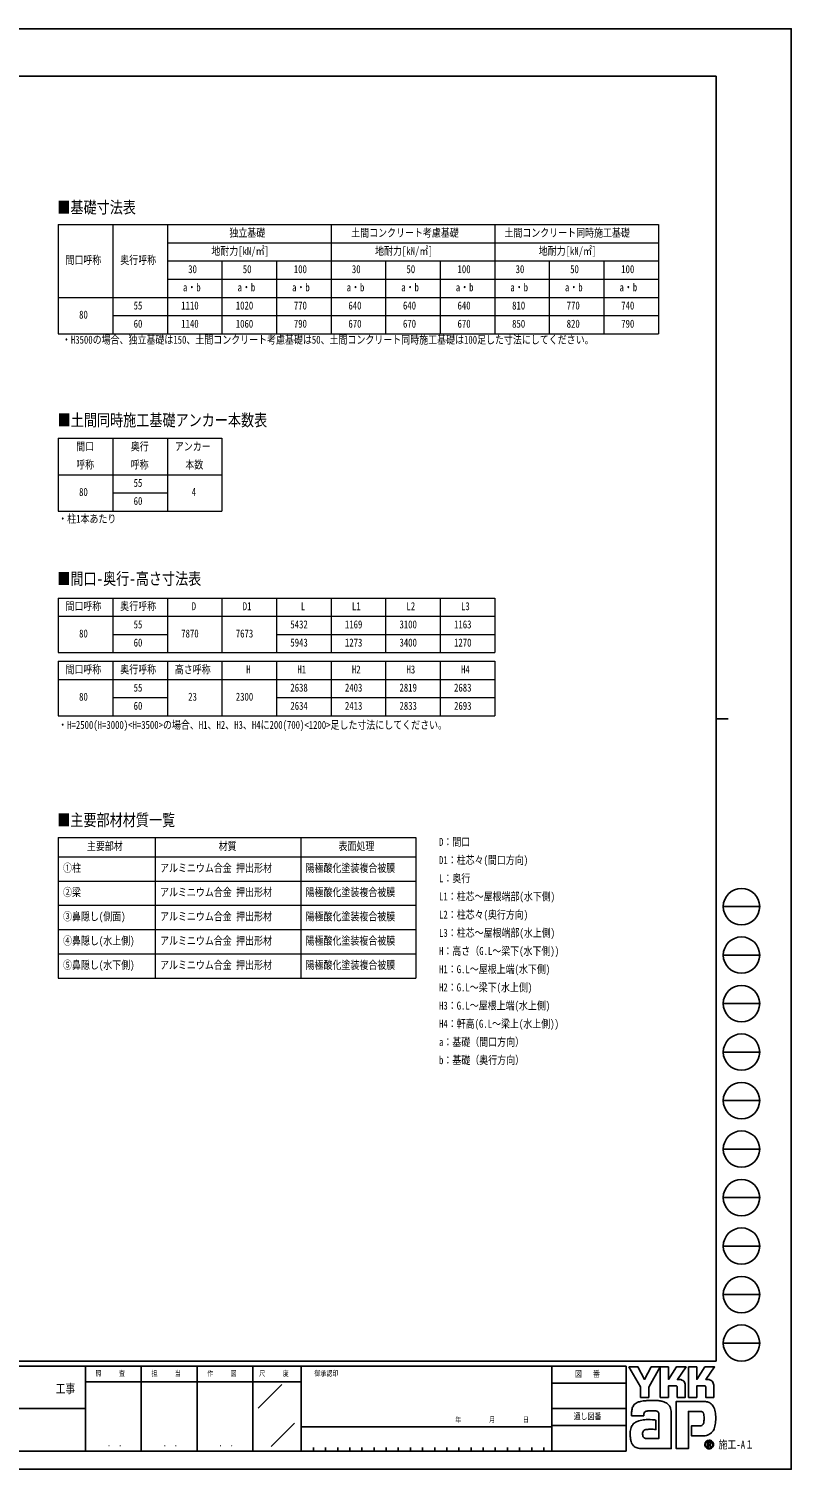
# Model space of a CAD drawing. Units: millimetres, scale not verified. Extents: x -16820 to 16820, y -11880 to 11880.
# Drawn here: x 4245 to 16820, y -11880 to 11880 of the extents above; entities that cross this region are included whole.
import ezdxf
from ezdxf.enums import TextEntityAlignment as Align

# ---------------------------------------------------------------- set-up
doc = ezdxf.new("R2010")
doc.units = ezdxf.units.MM
doc.header["$LTSCALE"] = 50
doc.layers.add('0-1_TABLE1', color=7, linetype='Continuous', lineweight=18)
doc.layers.add('0-2_USER1', color=3, linetype='Continuous')
doc.layers.add('0-8_YKK_ZWAK', color=7, linetype='Continuous')
doc.styles.add('ＭＳ ゴシック', font='')
doc.styles.get('ＭＳ ゴシック').set_extended_font_data('MS Gothic')

msp = doc.modelspace()

# ---------------------------------------------------------------- linework, layer by layer
at = {"layer": '0-1_TABLE1'}
for p, q in [((4730.08, 8650), (14630.08, 8650)), ((4730.08, 8650), (4730.08, 6850)), ((5630.08, 8650), (5630.08, 6850)), ((6530.08, 8650), (6530.08, 6850)), ((9230.08, 8650), (9230.08, 6850)), ((11930.08, 8650), (11930.08, 6850)), ((6530.08, 8350), (14630.08, 8350)), ((6530.08, 8050), (14630.08, 8050)), ((7430.08, 8050), (7430.08, 6850)), ((8330.08, 8050), (8330.08, 6850)), ((10130.08, 8050), (10130.08, 6850)), ((11030.08, 8050), (11030.08, 6850)), ((12830.08, 8050), (12830.08, 6850)), ((13730.08, 8050), (13730.08, 6850)), ((6530.08, 7750), (14630.08, 7750)), ((4730.08, 7450), (14630.08, 7450)), ((5630.08, 7150), (14630.08, 7150)), ((4730.08, 5125), (7430.08, 5125)), ((4730.08, 5125), (4730.08, 3925)), ((5630.08, 5125), (5630.08, 3925)), ((6530.08, 5125), (6530.08, 3925)), ((7430.08, 5125), (7430.08, 3925)), ((4730.08, 4525), (7430.08, 4525)), ((5630.08, 4225), (6530.08, 4225)), ((4730.08, 3925), (7430.08, 3925)), ((4730.08, 2490), (11930.08, 2490)), ((4730.08, 2490), (4730.08, 1590)), ((5630.08, 2490), (5630.08, 1590)), ((6530.08, 2490), (6530.08, 1590)), ((7430.08, 2490), (7430.08, 1590)), ((8330.08, 2490), (8330.08, 1590)), ((9230.08, 2490), (9230.08, 1590)), ((10130.08, 2490), (10130.08, 1590)), ((11030.08, 2490), (11030.08, 1590)), ((11930.08, 2490), (11930.08, 1590)), ((4730.08, 2190), (11930.08, 2190)), ((5630.08, 1890), (6530.08, 1890)), ((8330.08, 1890), (11930.08, 1890)), ((4730.08, 1590), (11930.08, 1590)), ((4730.08, 1446.94), (11930.08, 1446.94)), ((4730.08, 1446.94), (4730.08, 546.94)), ((5630.08, 1446.94), (5630.08, 546.94)), ((6530.08, 1446.94), (6530.08, 546.94)), ((7430.08, 1446.94), (7430.08, 546.94)), ((8330.08, 1446.94), (8330.08, 546.94)), ((9230.08, 1446.94), (9230.08, 546.94)), ((10130.08, 1446.94), (10130.08, 546.94)), ((11030.08, 1446.94), (11030.08, 546.94)), ((11930.08, 1446.94), (11930.08, 546.94)), ((4730.08, 1146.94), (11930.08, 1146.94)), ((5630.08, 846.94), (6530.08, 846.94)), ((8330.08, 846.94), (11930.08, 846.94)), ((4730.08, 546.94), (11930.08, 546.94)), ((4730.08, -1458.06), (10630.08, -1458.06)), ((4730.08, -1458.06), (4730.08, -3778.06)), ((6330.08, -1458.06), (6330.08, -3778.06)), ((8730.08, -1458.06), (8730.08, -3778.06)), ((10630.08, -1458.06), (10630.08, -3778.06)), ((4730.08, -1778.06), (10630.08, -1778.06)), ((4730.08, -2178.06), (10630.08, -2178.06)), ((4730.08, -2578.06), (10630.08, -2578.06)), ((4730.08, -2978.06), (10630.08, -2978.06)), ((4730.08, -3378.06), (10630.08, -3378.06)), ((4730.08, -3778.06), (10630.08, -3778.06))]:
    msp.add_line(p, q, dxfattribs=at)
for points in [[(14630.08, 8650), (14630.08, 8050), (14630.08, 6850)], [(4730.08, 6850), (5630.08, 6850), (14630.08, 6850)]]:
    msp.add_lwpolyline(points, dxfattribs=at)
at = {"layer": '0-8_YKK_ZWAK'}
for p, q in [((15580.08, 11100), (-15619.92, 11100)), ((15580.08, 11100), (15580.08, -10100)), ((15580.08, 500), (15780.08, 500)), ((15700.08, -2600), (16300.08, -2600)), ((15700.08, -3400), (16300.08, -3400)), ((15700.08, -4200), (16300.08, -4200)), ((15700.08, -5000), (16300.08, -5000)), ((15700.08, -5800), (16300.08, -5800)), ((15700.08, -6600), (16300.08, -6600)), ((15700.08, -7400), (16300.08, -7400)), ((15700.08, -8200), (16300.08, -8200)), ((15700.08, -9000), (16300.08, -9000)), ((15700.08, -9800), (16300.08, -9800)), ((15580.08, -10100), (-15619.92, -10100)), ((5180.08, -10180), (-19.92, -10180)), ((6100.08, -10180), (6100.08, -11580)), ((7020.08, -10180), (7020.08, -11580)), ((7940.08, -10180), (7940.08, -11580)), ((8740.08, -10180), (7940.08, -10180)), ((12870.08, -10180), (8740.08, -10180)), ((8740.08, -10180), (8740.08, -11580)), ((12870.08, -10180), (12870.08, -11580)), ((14100.08, -10180), (12870.08, -10180)), ((14100.08, -10180), (14100.08, -11580)), ((7940.08, -10440), (5180.08, -10440)), ((7940.08, -10440), (8740.08, -10440)), ((8028.42, -10873.16), (8420.15, -10481.43)), ((12870.08, -10460), (14100.08, -10460)), ((-19.92, -10880), (5180.08, -10880)), ((12870.08, -10880), (14100.08, -10880)), ((8242.69, -11503.95), (8627.57, -11119.07)), ((14100.08, -11160), (12870.08, -11160)), ((8740.08, -11180), (12870.08, -11180)), ((-19.92, -11580), (5180.08, -11580)), ((5180.08, -11580), (7940.08, -11580)), ((7940.08, -11580), (8740.08, -11580)), ((8740.08, -11580), (12870.08, -11580)), ((8940.08, -11520), (8940.08, -11580)), ((9140.08, -11520), (9140.08, -11580)), ((9340.08, -11520), (9340.08, -11580)), ((9540.08, -11520), (9540.08, -11580)), ((9740.08, -11520), (9740.08, -11580)), ((9940.08, -11520), (9940.08, -11580)), ((10140.08, -11520), (10140.08, -11580)), ((10340.08, -11520), (10340.08, -11580)), ((10540.08, -11520), (10540.08, -11580)), ((10740.08, -11520), (10740.08, -11580)), ((10940.08, -11520), (10940.08, -11580)), ((11140.08, -11520), (11140.08, -11580)), ((11340.08, -11520), (11340.08, -11580)), ((11540.08, -11520), (11540.08, -11580)), ((11740.08, -11520), (11740.08, -11580)), ((11940.08, -11520), (11940.08, -11580)), ((12140.08, -11520), (12140.08, -11580)), ((12340.08, -11520), (12340.08, -11580)), ((12540.08, -11520), (12540.08, -11580)), ((12740.08, -11520), (12740.08, -11580)), ((12870.08, -11580), (14100.08, -11580)), ((15466.69, -11535.92), (15466.69, -11535.92)), ((15516.66, -11422.88), (15516.66, -11422.88))]:
    msp.add_line(p, q, dxfattribs=at)
for points in [[(-16820, -11880), (16820, -11880), (16820, 11880), (-16820, 11880)], [(14144.08, -10192), (14291.32, -10192), (14401.89, -10400.4), (14512.16, -10192), (14659.51, -10192), (14470.69, -10527.96), (14470.69, -10696.54), (14336.39, -10696.54), (14336.39, -10523.43)]]:
    msp.add_lwpolyline(points, close=True, dxfattribs=at)
for points in [[(7940.08, -10180), (5180.08, -10180), (5180.08, -11580)], [(14922.19, -10506.44), (14795.08, -10506.44), (14795.08, -10696.39), (14659.66, -10696.39), (14659.66, -10192), (14795.08, -10192), (14795.08, -10398.34), (14928.28, -10192), (15087.35, -10192), (14944.64, -10400.85), (14949.7, -10400.85), (14955.28, -10400.85), (14961.01, -10400.85), (14966.53, -10400.85), (14971.46, -10400.85), (14975.44, -10400.85), (14978.1, -10400.85), (14979.07, -10400.85)], [(15390.05, -10506.44), (15263.08, -10506.44), (15263.08, -10696.54), (15127.58, -10696.54), (15127.58, -10192), (15263.08, -10192), (15263.08, -10398.34), (15396.13, -10192), (15555.21, -10192), (15412.49, -10400.85), (15417.6, -10400.85), (15423.21, -10400.85), (15428.95, -10400.85), (15434.45, -10400.85), (15439.37, -10400.85), (15443.32, -10400.85), (15445.97, -10400.85), (15446.93, -10400.85)], [(15018.02, -10408.85), (15034.2, -10418.09), (15047.89, -10430.13), (15058.9, -10444.47), (15067.02, -10460.6), (15072.04, -10477.99), (15073.77, -10496.14), (15073.77, -10696.87), (14941.64, -10696.87), (14941.64, -10525.64)], [(15485.93, -10408.85), (15502.15, -10418.09), (15515.9, -10430.13), (15526.96, -10444.47), (15535.13, -10460.6), (15540.19, -10477.99), (15541.92, -10496.14), (15541.92, -10696.54), (15409.5, -10696.54), (15409.5, -10525.64)], [(14419.18, -10929.25), (14409.89, -10934.48), (14402.64, -10940.87), (14397.15, -10948.33), (14393.17, -10956.78), (14390.42, -10966.12), (14388.64, -10976.28), (14387.56, -10987.16), (14386.92, -10998.67), (14186.98, -10999.16), (14187.56, -10971.81), (14188.67, -10941.09)], [(14830.83, -10876.66), (14836.51, -10899.61), (14839.72, -10924.17), (14840.74, -10950.34), (14840.74, -11540), (14358.21, -11540)], [(14495.79, -11062.11), (14533.63, -11064.61), (14563.38, -11067.94), (14582.84, -11071.07), (14589.82, -11072.93), (14589.82, -11225.89), (14567.69, -11223.56), (14543.42, -11222.24), (14518.59, -11221.73), (14494.75, -11221.81), (14473.47, -11222.25), (14456.33, -11222.84), (14444.9, -11223.35), (14440.74, -11223.57), (14423.45, -11226.73), (14408.54, -11231.68), (14396.01, -11238.45), (14385.87, -11247.08), (14378.11, -11257.59), (14372.73, -11270.02), (14369.74, -11284.4), (14369.14, -11300.76), (14371.05, -11318.75), (14374.87, -11333.63), (14380.37, -11345.67), (14387.31, -11355.16), (14395.44, -11362.38), (14404.54, -11367.62), (14414.35, -11371.16), (14424.64, -11373.29), (14637.05, -11373.29), (14637.05, -10980.3), (14637.11, -10972.5), (14636.7, -10964.89), (14635.71, -10957.55), (14634, -10950.58), (14631.45, -10944.1), (14627.94, -10938.19), (14623.35, -10932.95), (14617.55, -10928.5)], [(14617.55, -10928.5), (14605.09, -10923.61), (14585.18, -10919.46), (14559.76, -10916.41), (14530.83, -10914.78), (14500.33, -10914.91), (14470.25, -10917.14)], [(15315.48, -10926.03), (15124.78, -10926.03), (15124.78, -11540), (14924.92, -11540), (14924.92, -10763.17), (15389.41, -10763.17)], [(15514.85, -10818.05), (15527.89, -10834.5), (15537.65, -10850.44), (15544.46, -10864.86)], [(15498.25, -11283.89), (15479.8, -11298.23), (15460.58, -11309.5), (15440.73, -11317.92), (15420.4, -11323.68), (15399.74, -11326.98), (15378.88, -11328.04), (15173.44, -11328.04), (15173.44, -11166.65), (15289.29, -11166.65), (15310.65, -11166.35), (15329.43, -11164.54), (15345.54, -11159.81)], [(15383.31, -11043.99), (15383.06, -11018.53), (15381.84, -10995.59), (15378.97, -10975.45), (15373.75, -10958.37)], [(15498.42, -11450.39), (15498.33, -11448.04), (15498.03, -11445.79), (15497.55, -11443.62), (15496.87, -11441.55), (15496.01, -11439.59), (15494.96, -11437.75), (15493.73, -11436.03), (15492.32, -11434.45), (15490.47, -11432.81), (15488.41, -11431.38), (15486.16, -11430.17), (15483.73, -11429.17), (15481.11, -11428.39), (15478.33, -11427.83), (15475.4, -11427.49), (15472.31, -11427.37), (15441.99, -11427.37), (15441.99, -11516.56), (15451.16, -11516.56), (15451.16, -11436.47), (15472.31, -11436.47), (15474.49, -11436.54), (15476.55, -11436.75), (15478.47, -11437.11), (15480.25, -11437.6), (15481.89, -11438.22), (15483.37, -11438.98), (15484.7, -11439.87), (15485.86, -11440.89)], [(15489.44, -11450.39), (15488.88, -11454.67), (15487.35, -11458.05), (15485.05, -11460.63), (15482.18, -11462.5), (15478.97, -11463.78), (15475.62, -11464.56), (15472.33, -11464.96), (15469.31, -11465.06), (15461.38, -11465.06), (15465.38, -11471.88), (15491.57, -11516.86), (15502.06, -11516.86), (15476.8, -11473.56), (15479.17, -11473.09), (15481.42, -11472.5), (15483.56, -11471.78), (15485.58, -11470.93), (15487.47, -11469.96), (15489.23, -11468.86), (15490.85, -11467.64), (15492.32, -11466.3)]]:
    msp.add_lwpolyline(points, dxfattribs=at)
for centre in [(16000.08, -2600), (16000.08, -3400), (16000.08, -4200), (16000.08, -5000), (16000.08, -5800), (16000.08, -6600), (16000.08, -7400), (16000.08, -8200), (16000.08, -9000), (16000.08, -9800)]:
    msp.add_circle(centre, 300, dxfattribs=at)
for centre, radius, start, end in [((14979.26, -10500.76), 99.91, 78.26798, 90.11215), ((14980.7, -10493.48), 92.5, 66.19963, 78.22058), ((15447.12, -10500.93), 100.09, 78.27851, 90.10826), ((15448.5, -10493.92), 92.94, 66.2483, 78.23226), ((14922.9, -10525.17), 18.75, 358.57817, 92.1683), ((15390.84, -10525.08), 18.66, 358.29941, 92.43455), ((14551.22, -10961.83), 363.14, 171.55622, 176.72493), ((14428.16, -10943.47), 238.72, 163.48385, 171.57982), ((14366.42, -10925.15), 174.32, 152.2125, 163.4865), ((14339.75, -10911.36), 144.29, 138.03852, 152.12015), ((14339.73, -10912.03), 144.73, 122.60463, 137.83438), ((14358.86, -10942.98), 181.11, 108.37421, 122.42809), ((14389.17, -11050.77), 293, 100.93159, 107.35499), ((14488.21, -11531.27), 783.59, 97.86054, 101.37938), ((14534.71, -11854.32), 1109.97, 94.90201, 97.9576), ((14471.96, -11054.52), 135.93, 102.4979, 112.84632), ((14537.88, -11880.18), 1136.01, 91.6169, 94.94971), ((14498.26, -11167.97), 252.4, 96.37207, 102.75341), ((14533.48, -11696.24), 952.01, 87.51794, 91.66439), ((14545.84, -11431.1), 686.59, 81.92631, 87.59083), ((14582.35, -11180.92), 433.76, 73.67137, 82.05943), ((14636.5, -10999.67), 244.6, 60.60528, 73.9085), ((14658.67, -10955.46), 195.21, 52.17347, 59.90542), ((14678.5, -10929.79), 162.78, 43.55042, 52.14561), ((14689.43, -10919.23), 147.59, 34.48659, 43.50182), ((14689.5, -10919.01), 147.4, 25.58915, 34.43128), ((14676.39, -10925.15), 161.88, 17.43089, 25.54591), ((15316.57, -11024.04), 98.02, 77.94572, 90.63794), ((15325.08, -10984.07), 57.15, 60.20991, 77.92418), ((15381.82, -10976.85), 213.82, 78.73198, 87.96551), ((15388.09, -10944.79), 181.15, 69.03034, 78.69541), ((15393.93, -10929.2), 164.51, 59.39484, 68.9885), ((15396.64, -10924.46), 159.04, 50.3012, 59.3616), ((15395.65, -10925.57), 160.53, 42.05209, 50.28551), ((15316.37, -10971.25), 251.69, 14.76267, 25.00486), ((15162.01, -11013.32), 411.68, 7.9139, 14.95041), ((14339.71, -11250.68), 170.2, 142.04688, 153.80771), ((14333.9, -11246.51), 163.05, 130.60221, 141.94427), ((14343.5, -11258.05), 178.07, 120.60724, 130.53081), ((14362.46, -11290.29), 215.47, 112.58838, 120.58162), ((14387.97, -11351.6), 281.87, 106.61303, 112.59024), ((14428.1, -11486.45), 422.57, 99.87193, 106.59825), ((14450.58, -11613.09), 551.18, 94.78469, 99.91711), ((14461.52, -11739.08), 677.65, 90.80099, 94.81812), ((14463.18, -11832.9), 771.48, 87.57779, 90.82714), ((15326.88, -11117.71), 46.05, 293.91672, 314.09376), ((15330.61, -10973.68), 45.39, 39.8078, 59.75378), ((15320.6, -11112.17), 54.4, 314.78099, 333.92928), ((15322.85, -10979.62), 55.15, 22.65544, 39.38165), ((15280.2, -11092.55), 99.31, 334.00676, 347.34989), ((15169.99, -11067.03), 212.44, 347.14308, 355.40008), ((14928.81, -11046.31), 454.5, 355.2339, 0.29193), ((15076.6, -11059.17), 497.67, 347.15166, 352.97565), ((15007.83, -11035.74), 567.48, 2.54376, 8.01251), ((14944.68, -11042.01), 630.7, 352.8937, 357.82206), ((14919.45, -11040.38), 655.97, 357.76419, 2.60674), ((14552.53, -11293.95), 389.16, 174.55588, 182.47272), ((14769.99, -11290.53), 606.59, 181.90948, 187.89042), ((14435.93, -11282.78), 272.02, 164.97537, 174.56739), ((14514.77, -11326.42), 348.86, 187.80471, 196.36971), ((14369.83, -11265.16), 203.61, 153.89178, 164.94341), ((15466.81, -11472.76), 70.56, 90.09157, 179.92363), ((15466.8, -11472.62), 70.43, 44.93442, 90.08536), ((15364.91, -11133.55), 200.95, 311.57033, 318.66243), ((15341.65, -11113.15), 231.89, 318.67367, 325.29112), ((15401.44, -11157.7), 157.39, 326.23251, 339.61931), ((15253.62, -11100.47), 315.9, 339.22498, 347.31457), ((14380.02, -11366.23), 208.35, 196.3102, 208.20993), ((14321.34, -11397.46), 141.88, 208.29777, 223.35561), ((14308.1, -11409.1), 124.27, 223.64205, 239.63663), ((14319.09, -11389.12), 147.06, 239.8785, 253.65355), ((14339.2, -11320.03), 219.02, 253.69102, 263.74909), ((14356.23, -11168.39), 371.62, 263.68487, 270.30455), ((15466.38, -11472.84), 70.14, 179.86065, 225.14399), ((15466.36, -11472.53), 62.75, 134.8007, 180.12175), ((15466.11, -11472.93), 62.49, 179.75513, 225.29722), ((15466.71, -11472.84), 70.37, 224.94536, 269.98445), ((15466.55, -11472.18), 62.62, 89.86602, 135.149), ((15466.57, -11473.5), 62.42, 224.62822, 270.10973), ((15466.82, -11472.65), 63.1, 45.03108, 90.11509), ((15466.59, -11472.56), 63.35, 270.09072, 359.90926), ((15466.71, -11472.5), 70.72, 269.98802, 314.93777), ((15476.03, -11450.01), 13.41, 358.3894, 42.86139), ((15476.3, -11451.03), 22.14, 316.37674, 1.6565), ((15466.86, -11472.67), 63.09, 0.00643, 45.07115), ((15467.36, -11472.41), 69.88, 359.78949, 45.13288), ((15467.19, -11472.95), 70.06, 314.92572, 0.23508)]:
    msp.add_arc(centre, radius, start, end, dxfattribs=at)

# ---------------------------------------------------------------- texts
at = {"layer": '0-1_TABLE1', "style": 'ＭＳ ゴシック', "width": 0.8}
for s, p in [('独立基礎', (7553.68, 8410)), ('土間コンクリート考慮基礎', (9562.48, 8410)), ('土間コンクリート同時施工基礎', (12089.68, 8410)), ('間口呼称', (4848.88, 7960)), ('奥行呼称', (5753.68, 7960)), ('地耐力[kN/㎡]', (7256.08, 8110)), ('地耐力[kN/㎡]', (9956.08, 8110)), ('地耐力[kN/㎡]', (12656.08, 8110)), ('30', (6874.48, 7810)), ('50', (7774.48, 7810)), ('100', (8616.88, 7810)), ('30', (9574.48, 7810)), ('50', (10474.48, 7810)), ('100', (11316.88, 7810)), ('30', (12274.48, 7810)), ('50', (13174.48, 7810)), ('100', (14016.88, 7810)), ('a・b', (6788.08, 7510)), ('a・b', (7688.08, 7510)), ('a・b', (8588.08, 7510)), ('a・b', (9488.08, 7510)), ('a・b', (10388.08, 7510)), ('a・b', (11288.08, 7510)), ('a・b', (12188.08, 7510)), ('a・b', (13088.08, 7510)), ('a・b', (13988.08, 7510)), ('55', (5974.48, 7210)), ('1110', (6759.28, 7210)), ('1020', (7659.28, 7210)), ('770', (8616.88, 7210)), ('640', (9516.88, 7210)), ('640', (10416.88, 7210)), ('640', (11316.88, 7210)), ('810', (12216.88, 7210)), ('770', (13116.88, 7210)), ('740', (14016.88, 7210)), ('80', (5074.48, 7060)), ('60', (5974.48, 6910)), ('1140', (6759.28, 6910)), ('1060', (7659.28, 6910)), ('790', (8616.88, 6910)), ('670', (9516.88, 6910)), ('670', (10416.88, 6910)), ('670', (11316.88, 6910)), ('850', (12216.88, 6910)), ('820', (13116.88, 6910)), ('790', (14016.88, 6910)), ('間口', (5026.48, 4885)), ('奥行', (5926.48, 4885)), ('アンカー', (6653.68, 4885)), ('呼称', (5026.48, 4585)), ('呼称', (5926.48, 4585)), ('本数', (6826.48, 4585)), ('80', (5074.48, 4135)), ('55', (5974.48, 4285)), ('4', (6932.08, 4135)), ('60', (5974.48, 3985)), ('間口呼称', (4848.88, 2250)), ('奥行呼称', (5753.68, 2250)), ('D', (6932.08, 2250)), ('D1', (7774.48, 2250)), ('L', (8732.08, 2250)), ('L1', (9574.48, 2250)), ('L2', (10474.48, 2250)), ('L3', (11374.48, 2250)), ('80', (5074.48, 1800)), ('55', (5974.48, 1950)), ('7870', (6759.28, 1800)), ('7673', (7659.28, 1800)), ('5432', (8559.28, 1950)), ('1169', (9459.28, 1950)), ('3100', (10359.28, 1950)), ('1163', (11259.28, 1950)), ('60', (5974.48, 1650)), ('5943', (8559.28, 1650)), ('1273', (9459.28, 1650)), ('3400', (10359.28, 1650)), ('1270', (11259.28, 1650)), ('間口呼称', (4848.88, 1206.94)), ('奥行呼称', (5753.68, 1206.94)), ('高さ呼称', (6653.68, 1206.94)), ('H', (7832.08, 1206.94)), ('H1', (8674.48, 1206.94)), ('H2', (9574.48, 1206.94)), ('H3', (10474.48, 1206.94)), ('H4', (11374.48, 1206.94)), ('55', (5974.48, 906.94)), ('2638', (8559.28, 906.94)), ('2403', (9459.28, 906.94)), ('2819', (10359.28, 906.94)), ('2683', (11259.28, 906.94)), ('80', (5074.48, 756.94)), ('60', (5974.48, 606.94)), ('23', (6874.48, 756.94)), ('2300', (7659.28, 756.94)), ('2634', (8559.28, 606.94)), ('2413', (9459.28, 606.94)), ('2833', (10359.28, 606.94)), ('2693', (11259.28, 606.94)), ('主要部材', (5203.68, -1708.06)), ('材質', (7376.48, -1708.06)), ('表面処理', (9353.68, -1708.06)), ('①柱', (4810.08, -2068.06)), ('アルミニウム合金 押出形材', (6410.08, -2068.06)), ('陽極酸化塗装複合被膜', (8810.08, -2068.06)), ('②梁', (4810.08, -2468.06)), ('アルミニウム合金 押出形材', (6410.08, -2468.06)), ('陽極酸化塗装複合被膜', (8810.08, -2468.06)), ('③鼻隠し(側面)', (4810.08, -2868.06)), ('アルミニウム合金 押出形材', (6410.08, -2868.06)), ('陽極酸化塗装複合被膜', (8810.08, -2868.06)), ('④鼻隠し(水上側)', (4810.08, -3268.06)), ('アルミニウム合金 押出形材', (6410.08, -3268.06)), ('陽極酸化塗装複合被膜', (8810.08, -3268.06)), ('⑤鼻隠し(水下側)', (4810.08, -3668.06)), ('アルミニウム合金 押出形材', (6410.08, -3668.06)), ('陽極酸化塗装複合被膜', (8810.08, -3668.06))]:
    msp.add_text(s, height=132, dxfattribs=at).set_placement(p, align=Align.BOTTOM_LEFT)
at = {"layer": '0-2_USER1', "style": 'ＭＳ ゴシック', "width": 0.8}
for s, height, p in [('■基礎寸法表', 197.9, (4716.37, 8777.35)), ('・H3500の場合、独立基礎は150、土間コンクリート考慮基礎は50、土間コンクリート同時施工基礎は100足した寸法にしてください。', 132, (4791.39, 6645.86)), ('■土間同時施工基礎アンカー本数表', 197.9, (4721.94, 5266.23)), ('・柱1本あたり', 132, (4730.08, 3692.02)), ('■間口-奥行-高さ寸法表', 197.9, (4715.05, 2651.07)), ('・H=2500(H=3000)<H=3500>の場合、H1、H2、H3、H4に200(700)<1200>足した寸法にしてください。', 132, (4730.08, 291.74)), ('■主要部材材質一覧', 197.9, (4714.89, -1329.63)), ('D：間口', 132, (11011.41, -1638.06)), ('D1：柱芯々(間口方向)', 132, (11011.41, -1938.06)), ('L：奥行', 132, (11011.41, -2238.06)), ('L1：柱芯～屋根端部(水下側)', 132, (11011.41, -2538.06)), ('L2：柱芯々(奥行方向)', 132, (11011.41, -2838.06)), ('L3：柱芯～屋根端部(水上側)', 132, (11011.41, -3138.06)), ('H：高さ（G.L～梁下(水下側))', 132, (11011.41, -3438.06)), ('H1：G.L～屋根上端(水下側)', 132, (11011.41, -3738.06)), ('H2：G.L～梁下(水上側)', 132, (11011.41, -4038.06)), ('H3：G.L～屋根上端(水上側)', 132, (11011.41, -4338.06)), ('H4：軒高(G.L～梁上(水上側))', 132, (11011.41, -4638.06)), ('a：基礎（間口方向）', 132, (11011.41, -4938.06)), ('b：基礎（奥行方向）', 132, (11011.41, -5238.06))]:
    msp.add_text(s, height=height, dxfattribs=at).set_placement(p, align=Align.BOTTOM_LEFT)
at = {"layer": '0-8_YKK_ZWAK', "style": 'ＭＳ ゴシック', "width": 0.8}
for s, height, p in [('照     査', 87.98, (5345.68, -10370)), ('担     当', 87.98, (6268.88, -10370)), ('作     図', 87.98, (7188.88, -10370)), ('尺     度', 87.98, (8045.68, -10370)), ('御承認印', 87.98, (8956.55, -10370)), ('図\u3000 番', 102.6, (13253.61, -10390)), ('工事', 146.6, (4689.33, -10669.86)), ('年        月        日', 87.98, (11279.63, -11132.86)), ('通し図番', 102.6, (13231.21, -11090)), ('施工-A１', 132, (15620.08, -11580)), ('． ．', 103.7, (5540, -11537.41)), ('． ．', 103.7, (6460, -11537.41)), ('． ．', 103.7, (7380, -11537.41))]:
    msp.add_text(s, height=height, dxfattribs=at).set_placement(p, align=Align.BOTTOM_LEFT)

doc.saveas('drawing.dxf')
